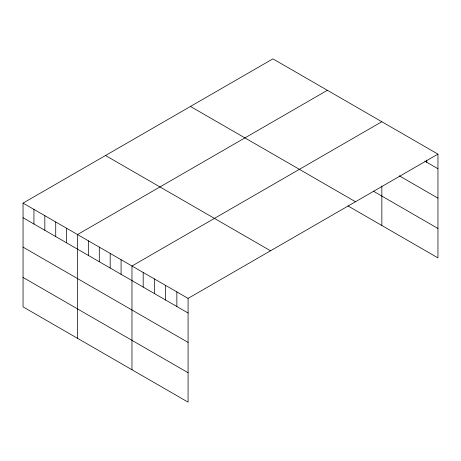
<?xml version="1.0" encoding="UTF-8"?>
<svg xmlns="http://www.w3.org/2000/svg" width="461" height="461" viewBox="0 0 461 461"><rect width="100%" height="100%" fill="white"/><g stroke="black" fill="none" stroke-linecap="round" stroke-linejoin="round"><path stroke-width="0.69" d="M437.95 154.13L188.082 298.388L188.082 402.148L23.05 306.87L23.05 203.111L272.918 58.852L437.95 154.13L437.95 257.889L347.951 205.929M327.379 90.293L77.511 234.551L77.511 338.311M381.841 121.733L131.973 265.997L131.973 369.757M424.858 161.177L437.95 168.732M399.295 175.837L437.95 198.155M373.37 191.182L437.95 228.466M190.462 106.456L355.494 201.734M105.506 155.507L270.538 250.784M23.05 203.111L188.082 298.388M23.05 217.713L188.082 312.996M23.05 247.136L188.082 342.414M23.05 277.447L188.082 372.73M426.73 160.169L426.73 162.255M381.841 185.967L381.841 225.492M176.857 291.911L176.857 306.513M165.637 285.434L165.637 300.036M154.418 278.951L154.418 293.559M143.192 272.474L143.192 287.076M121.082 259.704L121.082 274.312M110.185 253.417L110.185 268.02M99.294 247.131L99.294 261.733M88.403 240.844L88.403 255.446M66.62 228.264L66.62 242.866M55.729 221.977L55.729 236.579M44.832 215.685L44.832 230.293M33.941 209.398L33.941 224"/></g></svg>
